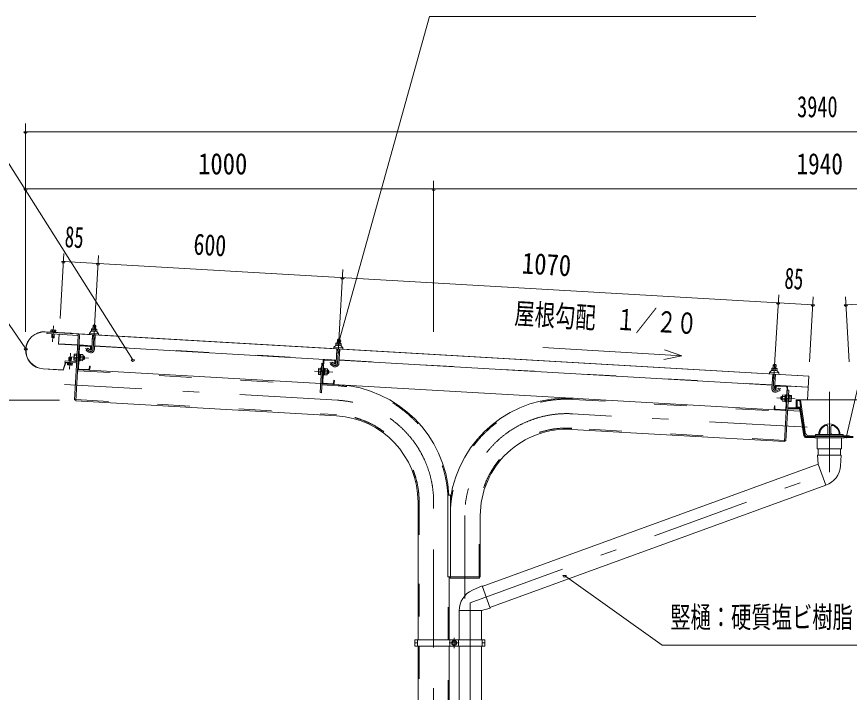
# Model space of a CAD drawing. Units: millimetres, scale not verified. Extents: x -30294 to 30299, y -14700 to 14700.
# Drawn here: x 13152 to 20296, y 5329 to 11123 of the extents above; entities that cross this region are included whole.
import ezdxf
from ezdxf.enums import TextEntityAlignment as Align

# ---------------------------------------------------------------- set-up
doc = ezdxf.new("R2010")
doc.units = ezdxf.units.MM
doc.header["$LTSCALE"] = 70
doc.linetypes.add('USER2', pattern=[10, 4, -6])
doc.linetypes.add('USER3', pattern=[24, 12, -5, 2, -5])
for name, color, linetype, lineweight in [('0-6_2-0BOLD', 7, 'Continuous', 18), ('0-7_2-1HIDDEN', 3, 'USER2', 18), ('0-8_2-2CENTER', 3, 'USER3', 18), ('0-9_2-4THIN', 4, 'Continuous', 18), ('0-A_2-5DIM', 3, 'Continuous', 18)]:
    doc.layers.add(name, color=color, linetype=linetype, lineweight=lineweight)
doc.styles.add('ＭＳ ゴシック', font='')
doc.styles.get('ＭＳ ゴシック').set_extended_font_data('MS Gothic')

msp = doc.modelspace()

# ---------------------------------------------------------------- linework, layer by layer
at = {"layer": '0-6_2-0BOLD'}
for p, q in [((13455.83, 8422.87), (13456.52, 8435.09)), ((13476.7, 8433.94), (13476, 8421.73)), ((13806.29, 8442.37), (13805.26, 8424.47)), ((13807.65, 8473.63), (13805.94, 8444.15)), ((13827.95, 8423.16), (13828.98, 8441.07)), ((13412.35, 8405.06), (13412.99, 8416.24)), ((13412.35, 8405.06), (13673.72, 8389.99)), ((13412.99, 8416.24), (19947.14, 8039.48)), ((13452.66, 8373.97), (13454.28, 8402.64)), ((13475.25, 8401.43), (13473.63, 8372.79)), ((13517.82, 8410.19), (13517.93, 8411.94)), ((13680.3, 8382.6), (13648.87, 7837.48)), ((13691.49, 8381.95), (13659.64, 7829.5)), ((13854.89, 8403.86), (13776.27, 8408.4)), ((13795.99, 8271.53), (13803.04, 8393.75)), ((13824.68, 8358.55), (13801.09, 8359.91)), ((13826.62, 8392.39), (13819.58, 8270.17)), ((13681.24, 8106.96), (13692.04, 8294.25)), ((13791.92, 8299.72), (13687.09, 8305.76)), ((13697.96, 8299.52), (13780.42, 8294.77)), ((13797.6, 8299.4), (13721.22, 8303.81)), ((13785.69, 8288.85), (13784.32, 8265.09)), ((15894.11, 8178.51), (13821.18, 8298.05)), ((15901.78, 8303.6), (15902.81, 8321.49)), ((15927.75, 8351.4), (15904.16, 8352.75)), ((15925.5, 8320.19), (15924.47, 8302.28)), ((13648.25, 8215.98), (13665.03, 8215.01)), ((13665.99, 8231.6), (13671.58, 8231.28)), ((13685.08, 8270.82), (13673.89, 8271.46)), ((13693.94, 8229.99), (13688.35, 8230.31)), ((13700.73, 8226.11), (13721.01, 8224.94)), ((13760.99, 8280.39), (13783.8, 8265.41)), ((15892.51, 8150.66), (15899.55, 8272.87)), ((15897.61, 8239.03), (15921.19, 8237.67)), ((15923.14, 8271.51), (15916.1, 8149.29)), ((13597.27, 8138.84), (13597.98, 8151.05)), ((13618.16, 8149.87), (13617.44, 8137.66)), ((13621.42, 8198.76), (13619.64, 8168.37)), ((13663.52, 8188.78), (13646.73, 8189.75)), ((13690.66, 8173.03), (13697.65, 8172.63)), ((13699.22, 8199.88), (13691.83, 8193.3)), ((13699.62, 8206.87), (13692.23, 8200.29)), ((13698.46, 8186.77), (13718.74, 8185.6)), ((13720.25, 8211.83), (13699.97, 8213)), ((13729.72, 8212.15), (13722.74, 8212.55)), ((15777.76, 7986.09), (15788.56, 8173.38)), ((15794.47, 8178.64), (15876.94, 8173.89)), ((15894.12, 8178.53), (15817.73, 8182.93)), ((15857.51, 8159.51), (15880.32, 8144.52)), ((15882.2, 8167.98), (15880.84, 8144.21)), ((19632.9, 7962.94), (15917.7, 8177.16)), ((15760.34, 7975.87), (13675.01, 8096.11)), ((13686.51, 8101.05), (13768.98, 8096.3)), ((15744.76, 8095.1), (15761.55, 8094.14)), ((15762.5, 8110.72), (15768.09, 8110.4)), ((15790.46, 8109.11), (15784.87, 8109.43)), ((15788.34, 8072.42), (15795.74, 8079.01)), ((15788.75, 8079.41), (15796.14, 8085.99)), ((15797.31, 8106.26), (15790.32, 8106.66)), ((15796.49, 8092.12), (15816.77, 8090.95)), ((15817.53, 8104.06), (15797.25, 8105.23)), ((15826.24, 8091.27), (15824.63, 8063.32)), ((19641.59, 8105.91), (19640.56, 8088.01)), ((19642.95, 8137.17), (19666.53, 8135.81)), ((19663.25, 8086.7), (19664.28, 8104.6)), ((15760.04, 8067.91), (15743.25, 8068.88)), ((15815.26, 8064.72), (15794.98, 8065.89)), ((15872.78, 8004.45), (15871.41, 7980.69)), ((19638.34, 8057.28), (19631.29, 7935.07)), ((19659.97, 8022.09), (19636.39, 8023.44)), ((19654.88, 7933.71), (19661.93, 8055.93)), ((19690.2, 8067.4), (19689.55, 8056.08)), ((19754.9, 7745.55), (15771.53, 7975.23)), ((15865.49, 7975.42), (15783.03, 7980.17)), ((19656.48, 7961.58), (19766.99, 7955.21)), ((19941.7, 7945.12), (19662.16, 7961.24)), ((19667.11, 7949.73), (19665.74, 7925.97)), ((19755.48, 7950.24), (19673.02, 7955)), ((19760.76, 7944.33), (19749.96, 7757.04)), ((19676.89, 7905.11), (19701.28, 7917.38)), ((19743.53, 7864.52), (19723.25, 7865.7)), ((19743.18, 7858.4), (19749.77, 7851.01)), ((19795.26, 7861.54), (19778.48, 7862.51)), ((13648.88, 7837.48), (13660.05, 7836.84)), ((13659.64, 7829.5), (15896.74, 7700.51)), ((19721.74, 7839.47), (19742.02, 7838.3)), ((19749.36, 7844.02), (19742.78, 7851.41)), ((19748.05, 7821.31), (19753.64, 7820.99)), ((19776.96, 7836.28), (19793.75, 7835.32)), ((19840.56, 7837.53), (20407.56, 7837.53)), ((19840.56, 7837.53), (19840.56, 7767.54)), ((19916.1, 7559.8), (19875.56, 7837.53)), ((19744.04, 7751.77), (19661.57, 7756.53)), ((19872.89, 7738.74), (19766.08, 7744.9)), ((19766.93, 7759.49), (19863.73, 7759.49)), ((19870.65, 7753.53), (19904.88, 7527.29)), ((20110.06, 7608.28), (20110.06, 7549.48)), ((20138.06, 7549.48), (20138.06, 7608.28)), ((19919.76, 7514.48), (19998.06, 7514.48)), ((20328.04, 7522.54), (19920.08, 7522.54)), ((20297.22, 7528.49), (19950.9, 7528.49)), ((19998.06, 7522.54), (19998.06, 7512.04)), ((19998.06, 7512.04), (20250.06, 7512.04)), ((20229.06, 7417.54), (20229.06, 7512.04)), ((20250.06, 7512.04), (20250.06, 7522.54)), ((20250.06, 7514.48), (20328.36, 7514.48)), ((19751.13, 7485.63), (19739.96, 7486.27)), ((20027.81, 7417.54), (20027.81, 7362.46)), ((20220.31, 7362.45), (20220.31, 7417.54)), ((17146.82, 6236.87), (20027.8, 7285.46)), ((20027.8, 7285.46), (20093.64, 7104.57)), ((20093.64, 7104.56), (17212.67, 6055.98)), ((16852.08, 7018.98), (16852.08, 6318.98)), ((16873.08, 7018.98), (16852.08, 7018.98)), ((16873.08, 7018.98), (16873.08, 6318.98)), ((16595.52, 5780.28), (16595.52, 6960.27)), ((16862.58, 6318.98), (16862.58, 5780.28)), ((17145.02, 6241.8), (17062.3, 6205.13)), ((17214.46, 6051.04), (17145.02, 6241.8)), ((16947.81, 6029.15), (16947.81, 5780.28)), ((17140.31, 5780.28), (17140.31, 6029.63)), ((16568.58, 5752.28), (16589.93, 5752.28)), ((16589.93, 5724.28), (16589.93, 5780.28)), ((16595.52, 1653.26), (16595.52, 5724.28)), ((16862.58, 5724.28), (16862.58, 1653.26)), ((16868.18, 5780.28), (16868.18, 5724.28)), ((16942.2, 5780.28), (16942.2, 5724.28)), ((16947.81, 5724.28), (16947.81, 1653.26)), ((17140.31, 1653.26), (17140.31, 5724.28)), ((17145.9, 5724.28), (17145.9, 5780.28)), ((17145.9, 5752.28), (17167.26, 5752.28))]:
    msp.add_line(p, q, dxfattribs=at)
for points in [[(13486.09, 8421.16), (13486.79, 8433.37), (13483.84, 8435.31), (13449.59, 8437.25), (13446.43, 8435.66), (13445.74, 8423.44)], [(13793.9, 8425.13), (13794.94, 8443.03), (13798.08, 8444.61), (13837.39, 8442.34), (13840.33, 8440.41), (13839.3, 8422.51)], [(13829.53, 8442.8), (13831.23, 8472.27), (13827.52, 8476.44), (13811.8, 8477.33), (13807.65, 8473.63), (13831.23, 8472.27)], [(13390.39, 8419.29), (19947.24, 8041.23), (19935.5, 7837.53)], [(13622.8, 8405.89), (13622.91, 8407.64), (13397.53, 8420.63)], [(13675.91, 8306.41), (13512.38, 8315.83), (13517.18, 8399.01)], [(13775.62, 8397.08), (13776.27, 8408.4), (13792.62, 8425.2), (13840.58, 8422.44), (13854.89, 8403.86), (13854.24, 8392.55)], [(13784.32, 8265.1), (13789.91, 8264.77), (13791.28, 8288.53)], [(15950.76, 8271.67), (15951.41, 8282.98), (15872.79, 8287.52), (15872.14, 8276.2)], [(15872.79, 8287.52), (15889.15, 8304.33), (15937.11, 8301.56), (15951.41, 8282.98)], [(15935.82, 8301.63), (15936.85, 8319.53), (15933.91, 8321.46), (15894.6, 8323.73), (15891.46, 8322.15), (15890.43, 8304.25)], [(15902.46, 8323.28), (15904.16, 8352.75), (15908.32, 8356.46), (15924.04, 8355.56), (15927.75, 8351.4), (15926.05, 8321.92)], [(13643.79, 8181), (13646.33, 8225.02), (13649, 8229.1), (13665.79, 8228.13)], [(13665.99, 8231.6), (13662.56, 8172.2), (13668.15, 8171.87)], [(13693.94, 8229.99), (13690.52, 8170.58), (13684.93, 8170.91)], [(13697.65, 8172.63), (13700.79, 8227.14), (13693.8, 8227.54)], [(13721.01, 8224.94), (13723.2, 8220.59), (13720.66, 8176.56), (13717.98, 8172.49), (13697.71, 8173.66)], [(13760.99, 8280.39), (13748.02, 8260.64), (13770.83, 8245.65)], [(13650.43, 8155.38), (13650.33, 8153.63), (13573.46, 8158.07), (13552.16, 8092.68), (13379.2, 8102.66)], [(13379.3, 8104.4), (13550.92, 8094.51), (13572.21, 8159.89)], [(13660.8, 8166), (13567.21, 8171.4), (13566.57, 8160.22), (13660.16, 8154.82)], [(13587.9, 8151.64), (13587.19, 8139.43), (13590.14, 8137.49), (13624.38, 8135.49), (13627.53, 8137.07), (13628.25, 8149.28)], [(13598.68, 8169.58), (13600.46, 8199.99), (13621.42, 8198.76), (13618.14, 8202.46), (13604.16, 8203.28), (13600.46, 8199.99)], [(13662.76, 8175.67), (13645.98, 8176.64), (13643.79, 8181)], [(13721.13, 8184.6), (13728.12, 8184.2), (13733.66, 8189.13), (13734.66, 8206.61), (13729.72, 8212.15), (13728.12, 8184.2)], [(15782.97, 8173.7), (15767.09, 7898.37), (15755.91, 7899.01), (15770.41, 8150.58), (15781.6, 8149.94)], [(15857.51, 8159.51), (15844.54, 8139.76), (15867.35, 8124.78)], [(15880.83, 8144.22), (15886.43, 8143.89), (15887.79, 8167.66)], [(13774.89, 8101.57), (13776.26, 8125.32), (13781.85, 8125.01), (13780.48, 8101.24)], [(15740.31, 8060.12), (15742.84, 8104.14), (15745.52, 8108.22), (15762.3, 8107.25)], [(15762.5, 8110.72), (15759.08, 8051.32), (15764.67, 8051)], [(15790.46, 8109.11), (15787.04, 8049.71), (15781.45, 8050.03)], [(15787.18, 8052.16), (15794.16, 8051.75), (15797.31, 8106.26)], [(15794.22, 8052.78), (15814.51, 8051.61), (15817.18, 8055.68), (15819.72, 8099.71), (15817.53, 8104.06)], [(15819.25, 8091.67), (15826.24, 8091.27), (15831.18, 8085.73), (15830.17, 8068.25), (15824.63, 8063.32), (15817.65, 8063.72)], [(19610.93, 8060.61), (19611.58, 8071.93), (19690.2, 8067.4), (19675.89, 8085.97), (19627.93, 8088.74), (19611.58, 8071.93)], [(19629.21, 8088.67), (19630.24, 8106.56), (19633.38, 8108.14), (19672.69, 8105.88), (19675.64, 8103.95), (19674.61, 8086.05)], [(19664.83, 8106.33), (19666.53, 8135.81), (19662.83, 8139.97), (19647.11, 8140.88), (19642.95, 8137.17), (19641.25, 8107.69)], [(15759.28, 8054.79), (15742.5, 8055.76), (15740.31, 8060.12)], [(15877, 7980.37), (15878.37, 8004.13), (15872.78, 8004.45)], [(17913.79, 7584.22), (19739.53, 7478.95), (19766.34, 7944.01)], [(19665.74, 7925.97), (19660.15, 7926.29), (19661.52, 7950.05)], [(19701.28, 7917.38), (19690.66, 7938.48), (19666.28, 7926.22)], [(19712.27, 7839.15), (19707.33, 7844.69), (19708.34, 7862.17), (19713.88, 7867.1)], [(19720.87, 7866.7), (19713.88, 7867.1), (19712.27, 7839.15), (19719.25, 7838.75)], [(19744.28, 7877.64), (19724.01, 7878.81), (19721.33, 7874.73), (19718.79, 7830.71), (19720.98, 7826.35), (19741.26, 7825.19)], [(19751.34, 7878.26), (19744.35, 7878.66), (19741.2, 7824.16), (19748.19, 7823.76)], [(19748.05, 7821.31), (19751.48, 7880.71), (19757.07, 7880.39)], [(19764.97, 7920.25), (19776.15, 7919.6), (19751.13, 7485.63)], [(19770.41, 7820.02), (19776.01, 7819.7), (19779.43, 7879.1), (19773.84, 7879.42)], [(19779.23, 7875.63), (19796.02, 7874.66), (19798.21, 7870.31), (19795.67, 7826.28), (19792.99, 7822.2), (19776.2, 7823.17)], [(19656.31, 7762.44), (19657.68, 7786.2), (19652.09, 7786.53), (19650.72, 7762.77)], [(19913.16, 7528.49), (19876.99, 7767.54), (19767.39, 7767.54)], [(20243.06, 7528.49), (20243.06, 7538.98), (20005.06, 7538.98), (20005.06, 7528.49)], [(20019.06, 7512.04), (20019.06, 7417.54), (20229.06, 7417.54)], [(20027.8, 7285.46), (20022.55, 7362.46), (20225.57, 7362.45), (20219.4, 7272.17)], [(16852.08, 6318.98), (17129.63, 6318.98), (17129.63, 6843.98)], [(16870.11, 6318.98), (16870.11, 6307.78), (17122.11, 6307.78), (17122.11, 6318.98)], [(17214.46, 6051.04), (17140.31, 6029.63), (16947.81, 6029.63)]]:
    msp.add_lwpolyline(points, dxfattribs=at)
for points in [[(13487.44, 8415.47), (13443.76, 8417.95), (13444.08, 8423.54), (13487.76, 8421.06)], [(13473.62, 8372.79), (13452.66, 8373.97), (13455.95, 8370.28), (13469.94, 8369.49)], [(13586.56, 8157.33), (13586.24, 8151.74), (13629.91, 8149.18), (13630.24, 8154.77)], [(19870.21, 7831.59), (19876.36, 7773.48), (19846.51, 7773.48), (19846.51, 7831.59)], [(16568.58, 5724.28), (16568.58, 5780.28), (17167.26, 5780.28), (17167.26, 5724.28)], [(16887.69, 5762.39), (16887.69, 5742.18), (16905.19, 5732.07), (16922.69, 5742.18), (16922.69, 5762.39), (16905.19, 5772.49)]]:
    msp.add_lwpolyline(points, close=True, dxfattribs=at)
for radius in [21.88, 17.15]:
    msp.add_circle((16905.19, 5752.28), radius, dxfattribs=at)
for centre, radius, start, end in [((13451.12, 8429.04), 8.11, 48.2068, 86.75304), ((13465.02, 8406.54), 29.79, 66.92171, 106.58215), ((13481.38, 8427.32), 8.11, 86.75304, 125.28447), ((13800.14, 8434.41), 10.06, 52.31572, 112.31572), ((13815.57, 8405.92), 37.62, 69.11201, 104.28793), ((13834.18, 8432.45), 10.06, 61.08423, 121.08423), ((13388.37, 8261.64), 159.25, 86.69978, 266.69978), ((13388.37, 8261.64), 157.5, 86.69995, 266.69978), ((13673.31, 8383), 7, 356.70522, 86.69814), ((13673.31, 8383), 18.2, 356.70187, 86.69814), ((13697.63, 8293.93), 11.2, 86.69814, 176.69814), ((13697.63, 8293.93), 5.6, 86.69814, 176.69814), ((13780.09, 8289.18), 5.6, 356.69788, 86.70256), ((13780.09, 8289.18), 11.2, 356.69826, 86.70035), ((15896.66, 8313.53), 10.06, 52.31572, 112.31572), ((15912.09, 8285.04), 37.62, 69.11201, 104.28793), ((15930.7, 8311.57), 10.06, 61.08423, 121.08423), ((13681.61, 8200.9), 36.61, 155.67448, 197.7253), ((13656.24, 8222.1), 10.07, 176.69989, 217.42671), ((13713.02, 8218.83), 10.07, 315.97307, 356.69989), ((13788.13, 8271.98), 31.5, 236.69998, 356.69998), ((13788.13, 8271.98), 7.88, 236.69998, 356.69998), ((13653.97, 8182.76), 10.07, 135.97307, 176.69989), ((13661.21, 8172.99), 18.2, 266.69919, 289.32019), ((13661.21, 8172.99), 7, 266.69731, 356.70502), ((13685.38, 8200.68), 36.61, 335.67448, 17.7253), ((13710.75, 8179.48), 10.07, 356.69989, 37.42671), ((15794.15, 8173.05), 11.2, 86.69814, 176.69635), ((15794.15, 8173.05), 5.6, 86.69814, 176.69814), ((15884.64, 8151.11), 31.5, 236.69998, 356.69998), ((15876.61, 8168.3), 5.6, 356.69814, 86.69814), ((15876.61, 8168.3), 11.2, 356.69814, 86.69814), ((15884.64, 8151.11), 7.88, 236.69998, 356.69998), ((13592.6, 8145.47), 8.11, 266.64542, 305.19165), ((13608.99, 8166.22), 29.79, 246.8172, 286.47765), ((13622.86, 8143.7), 8.11, 228.11237, 266.6438), ((13686.83, 8106.64), 11.2, 176.69788, 266.70256), ((13686.83, 8106.64), 5.6, 176.69788, 266.70256), ((13769.3, 8101.89), 11.2, 266.70256, 356.69814), ((13769.3, 8101.89), 5.6, 266.70256, 356.69814), ((15778.12, 8080.02), 36.61, 155.67448, 197.7253), ((15752.76, 8101.22), 10.07, 176.69989, 217.42671), ((15781.9, 8079.8), 36.61, 335.67448, 17.7253), ((15809.53, 8097.95), 10.07, 315.97307, 356.69989), ((19635.44, 8097.94), 10.06, 52.31554, 112.31554), ((19650.88, 8069.46), 37.62, 69.11256, 104.28848), ((19669.48, 8095.98), 10.06, 61.08405, 121.08405), ((15750.49, 8061.88), 10.07, 135.97307, 176.69989), ((15807.26, 8058.61), 10.07, 356.69989, 37.42671), ((15783.35, 7985.77), 11.2, 176.69814, 266.69814), ((15783.35, 7985.77), 5.6, 176.69814, 266.69814), ((15865.82, 7981.01), 11.2, 266.69814, 356.69839), ((15865.82, 7981.01), 5.6, 266.69814, 356.69762), ((15854.05, 6960.27), 1008.52, 3.33707, 86.70007), ((19662.75, 7933.25), 31.5, 176.69928, 296.69928), ((19662.75, 7933.25), 7.88, 176.69928, 296.69928), ((19672.7, 7949.41), 11.2, 86.70229, 176.70438), ((19672.7, 7949.41), 5.6, 86.70058, 176.70526), ((19755.16, 7944.65), 5.6, 356.705, 86.705), ((19755.16, 7944.65), 11.2, 356.7027, 86.7045), ((19756.61, 7850.62), 36.61, 155.67531, 197.72612), ((19731.25, 7871.81), 10.07, 176.70164, 217.42847), ((19760.39, 7850.4), 36.61, 335.67531, 17.72612), ((19788.02, 7868.54), 10.07, 315.97482, 356.70164), ((17871.11, 6843.98), 1008.52, 86.70003, 171.72519), ((19728.97, 7832.47), 10.07, 135.97482, 176.70164), ((19785.75, 7829.2), 10.07, 356.70164, 37.42847), ((19661.9, 7762.12), 11.2, 176.7045, 266.70007), ((19661.9, 7762.12), 5.6, 176.705, 266.70058), ((19744.36, 7757.36), 11.2, 266.70007, 356.70476), ((19744.36, 7757.36), 5.6, 266.70058, 356.70526), ((19863.73, 7752.48), 7, 8.61205, 90), ((19864.05, 7752.48), 15.05, 8.60364, 90), ((15854.05, 6960.27), 741.48, 0, 86.7), ((17871.11, 6843.98), 741.48, 86.7, 180), ((20124.06, 7538.98), 91, 0, 180), ((20124.06, 7538.98), 84, 109.47118, 180), ((20099.56, 7608.28), 10.5, 0, 109.47488), ((20148.56, 7608.28), 10.5, 70.52512, 180), ((20124.06, 7538.98), 84, 0, 70.52882), ((19919.76, 7529.53), 15.05, 188.60364, 270), ((19932.95, 7543.54), 21, 186.04271, 270), ((19920.08, 7529.54), 7, 188.61205, 270), ((19950.9, 7563.49), 35, 186.04704, 270), ((20099.56, 7549.48), 10.5, 270, 0), ((20148.56, 7549.48), 10.5, 180, 270), ((20027.35, 7285.29), 192.5, 290, 356.09424), ((17140.31, 6029.15), 192.5, 113.90576, 180)]:
    msp.add_arc(centre, radius, start, end, dxfattribs=at)
at = {"layer": '0-7_2-1HIDDEN'}
for p, q in [((13512.48, 8317.58), (13676.01, 8308.15)), ((13687.2, 8307.5), (13797.7, 8301.13)), ((13821.29, 8299.79), (15894.22, 8180.26)), ((15917.8, 8178.91), (19633, 7964.68)), ((13674.44, 8086.32), (15759.78, 7966.08)), ((15770.97, 7965.44), (15911.55, 7957.33)), ((19656.59, 7963.33), (19941.81, 7946.87)), ((13660.2, 7839.29), (15897.3, 7710.3)), ((17923.66, 7841.32), (19754.34, 7735.77)), ((19740.1, 7488.73), (17914.35, 7594)), ((16605.33, 6960.27), (16605.33, 5780.28)), ((17119.83, 6318.98), (17119.83, 6843.98)), ((16852.78, 5780.28), (16852.78, 6318.98)), ((16605.33, 5724.28), (16605.33, 1653.26)), ((16852.78, 1653.26), (16852.78, 5724.28))]:
    msp.add_line(p, q, dxfattribs=at)
for centre, radius, start, end in [((15854.05, 6960.27), 998.73, 2.14293, 86.70006), ((17871.11, 6843.98), 998.73, 86.98364, 177.85976), ((15854.06, 6960.27), 751.27, 0, 86.7), ((17871.11, 6843.98), 751.27, 86.7, 180)]:
    msp.add_arc(centre, radius, start, end, dxfattribs=at)
at = {"layer": '0-8_2-2CENTER'}
for p, q in [((13807.78, 8270.86), (13821.93, 8516.21)), ((13468.69, 8471.22), (13460.96, 8334.94)), ((15904.3, 8149.98), (15918.45, 8395.33)), ((13605.21, 8101.55), (13613.19, 8237.81)), ((13777.32, 8255.54), (13742.96, 8278.1)), ((13610.12, 8205.02), (13769.1, 8195.86)), ((15839.47, 8157.23), (15873.84, 8134.65)), ((19642.99, 7932.59), (19657.23, 8179.75)), ((15865.62, 8074.98), (15706.63, 8084.14)), ((15904.43, 7833.82), (13563.31, 7968.81)), ((19671.59, 7915.67), (19708.32, 7934.14)), ((20124.06, 7218.06), (20124.06, 7907.1)), ((19831.88, 7846.27), (19672.89, 7855.45)), ((19933.11, 7601.53), (17921.48, 7717.53)), ((17044.06, 6097.03), (20124.06, 7218.06)), ((16729.06, -1005.48), (16729.06, 6960.27)), ((16996.11, 6843.98), (16996.11, 6132.78)), ((16905.19, 5796.03), (16905.19, 5708.53)), ((16861.44, 5752.28), (16948.94, 5752.28))]:
    msp.add_line(p, q, dxfattribs=at)
msp.add_lwpolyline([(17044.06, 6097.03), (17044.06, 1196.1), (17407.18, 1063.93)], dxfattribs=at)
for centre, radius, start, end in [((13788.13, 8271.98), 19.69, 236.69998, 356.69759), ((15884.64, 8151.11), 19.69, 236.69998, 356.69759), ((19662.75, 7933.25), 19.69, 176.70197, 296.69957), ((15854.05, 6960.27), 875, 0, 86.69983), ((17871.11, 6843.98), 875, 86.70003, 180)]:
    msp.add_arc(centre, radius, start, end, dxfattribs=at)
at = {"layer": '0-9_2-4THIN'}
for p, q in [((13809.9, 8475.63), (13808.07, 8444.03)), ((13827.4, 8442.92), (13829.22, 8474.52)), ((13457.08, 8402.48), (13455.29, 8371.02)), ((13470.67, 8370.15), (13472.45, 8401.59)), ((13803.21, 8359.79), (13805.17, 8393.62)), ((13824.49, 8392.51), (13822.54, 8358.68)), ((15906.42, 8354.76), (15904.59, 8323.15)), ((15923.92, 8322.04), (15925.74, 8353.65)), ((15899.73, 8238.91), (15901.68, 8272.74)), ((15921.02, 8271.63), (15919.07, 8237.8)), ((13603.42, 8202.62), (13601.47, 8169.43)), ((13616.85, 8168.54), (13618.79, 8201.72)), ((13731.81, 8187.49), (13721.32, 8188.1)), ((13722.54, 8209.06), (13733.02, 8208.45)), ((15829.54, 8087.57), (15819.05, 8088.18)), ((19645.2, 8139.17), (19643.37, 8107.57)), ((19662.7, 8106.46), (19664.52, 8138.06)), ((15817.85, 8067.22), (15828.33, 8066.61)), ((19640.47, 8057.16), (19638.52, 8023.33)), ((19657.85, 8022.21), (19659.8, 8056.05)), ((19710.19, 7863.81), (19720.67, 7863.21)), ((19719.46, 7842.24), (19708.98, 7842.84))]:
    msp.add_line(p, q, dxfattribs=at)
at = {"layer": '0-A_2-5DIM'}
for p, q in [((21104.06, 11122.9), (20271.46, 7526.4)), ((13229.04, 10205.9), (13229.04, 8420.91)), ((13243.04, 10135.9), (13215.04, 10135.9)), ((27019.08, 10135.9), (13229.04, 10135.9)), ((16729.04, 8420.91), (16729.04, 9715.9)), ((13243.04, 9645.91), (13215.04, 9645.91)), ((13229.04, 9645.91), (27019.08, 9645.91)), ((16743.04, 9645.91), (16715.04, 9645.91)), ((13557.16, 9092.37), (13524.92, 8533.3)), ((13821.93, 8516.18), (13854.16, 9075.25)), ((13567.13, 9022.49), (13539.13, 9022.49)), ((19982.45, 8651.78), (13553.13, 9022.5)), ((13864.14, 9005.36), (13836.14, 9005.36)), ((20265.67, 8651.78), (26694.99, 9022.5)), ((15918.45, 8395.33), (15950.69, 8954.37)), ((15960.65, 8884.48), (15932.65, 8884.48)), ((19657.23, 8179.72), (19689.47, 8738.79)), ((19954.24, 8162.59), (19986.48, 8721.66)), ((20261.64, 8721.66), (20293.88, 8162.59)), ((19699.44, 8668.9), (19671.44, 8668.9)), ((19996.45, 8651.78), (19968.45, 8651.78)), ((20279.67, 8651.78), (20251.67, 8651.78)), ((15933.2, 8341.69), (15905.2, 8341.69)), ((13244.57, 8274.55), (13216.57, 8274.55)), ((18704.77, 8183.88), (18858.99, 8215.82)), ((14162.87, 8180.46), (14134.87, 8180.46)), ((11164.04, 7832.9), (13519.53, 7832.9)), ((20285.46, 7526.4), (20257.46, 7526.4)), ((17866.08, 6330.11), (17838.08, 6330.11))]:
    msp.add_line(p, q, dxfattribs=at)
for points in [[(14148.87, 8180.46), (12284.06, 11122.9), (9064.06, 11122.9)], [(15919.2, 8341.69), (16694.06, 11122.9), (19494.06, 11122.9)], [(8854.07, 9652.9), (12284.06, 9652.9), (13230.51, 8274.56)], [(17666.07, 8284.61), (18858.99, 8215.82), (18709.46, 8265.28)], [(21489.06, 5732.9), (18689.06, 5732.9), (17852.08, 6330.11)]]:
    msp.add_lwpolyline(points, dxfattribs=at)
for centre in [(13229.04, 10135.9), (13229.04, 9645.91), (16729.04, 9645.91), (13553.13, 9022.49), (13850.14, 9005.36), (15946.65, 8884.48), (19685.44, 8668.9), (19982.45, 8651.78), (20265.67, 8651.78), (15919.2, 8341.69), (13230.57, 8274.55), (14148.87, 8180.46), (20271.46, 7526.4), (17852.08, 6330.11)]:
    msp.add_arc(centre, 14, 180, 0, dxfattribs=at)

# ---------------------------------------------------------------- texts
at = {"layer": '0-A_2-5DIM', "color": 7, "style": 'ＭＳ ゴシック'}
for s, width, p in [('3940', 0.7, (19847.54, 10205.9)), ('1000', 0.85, (14709.12, 9715.9)), ('1940', 0.8, (19843.01, 9715.9)), ('竪樋：硬質塩ビ樹脂\u3000φ６０', 0.7, (18759.06, 5827.77))]:
    msp.add_text(s, height=182.3, dxfattribs=dict(at, width=width)).set_placement(p, align=Align.BOTTOM_LEFT)
for s, width, p in [('85', 0.65, (13557.58, 9092.35)), ('600', 0.75, (14662.57, 9028.64)), ('1070', 0.85, (17479.31, 8866.23)), ('85', 0.65, (19731.82, 8736.35)), ('屋根勾配\u3000１／２０', 0.7, (17415.78, 8434.56))]:
    msp.add_text(s, height=182.3, rotation=356.7, dxfattribs=dict(at, width=width)).set_placement(p, align=Align.BOTTOM_LEFT)

doc.saveas('drawing.dxf')
